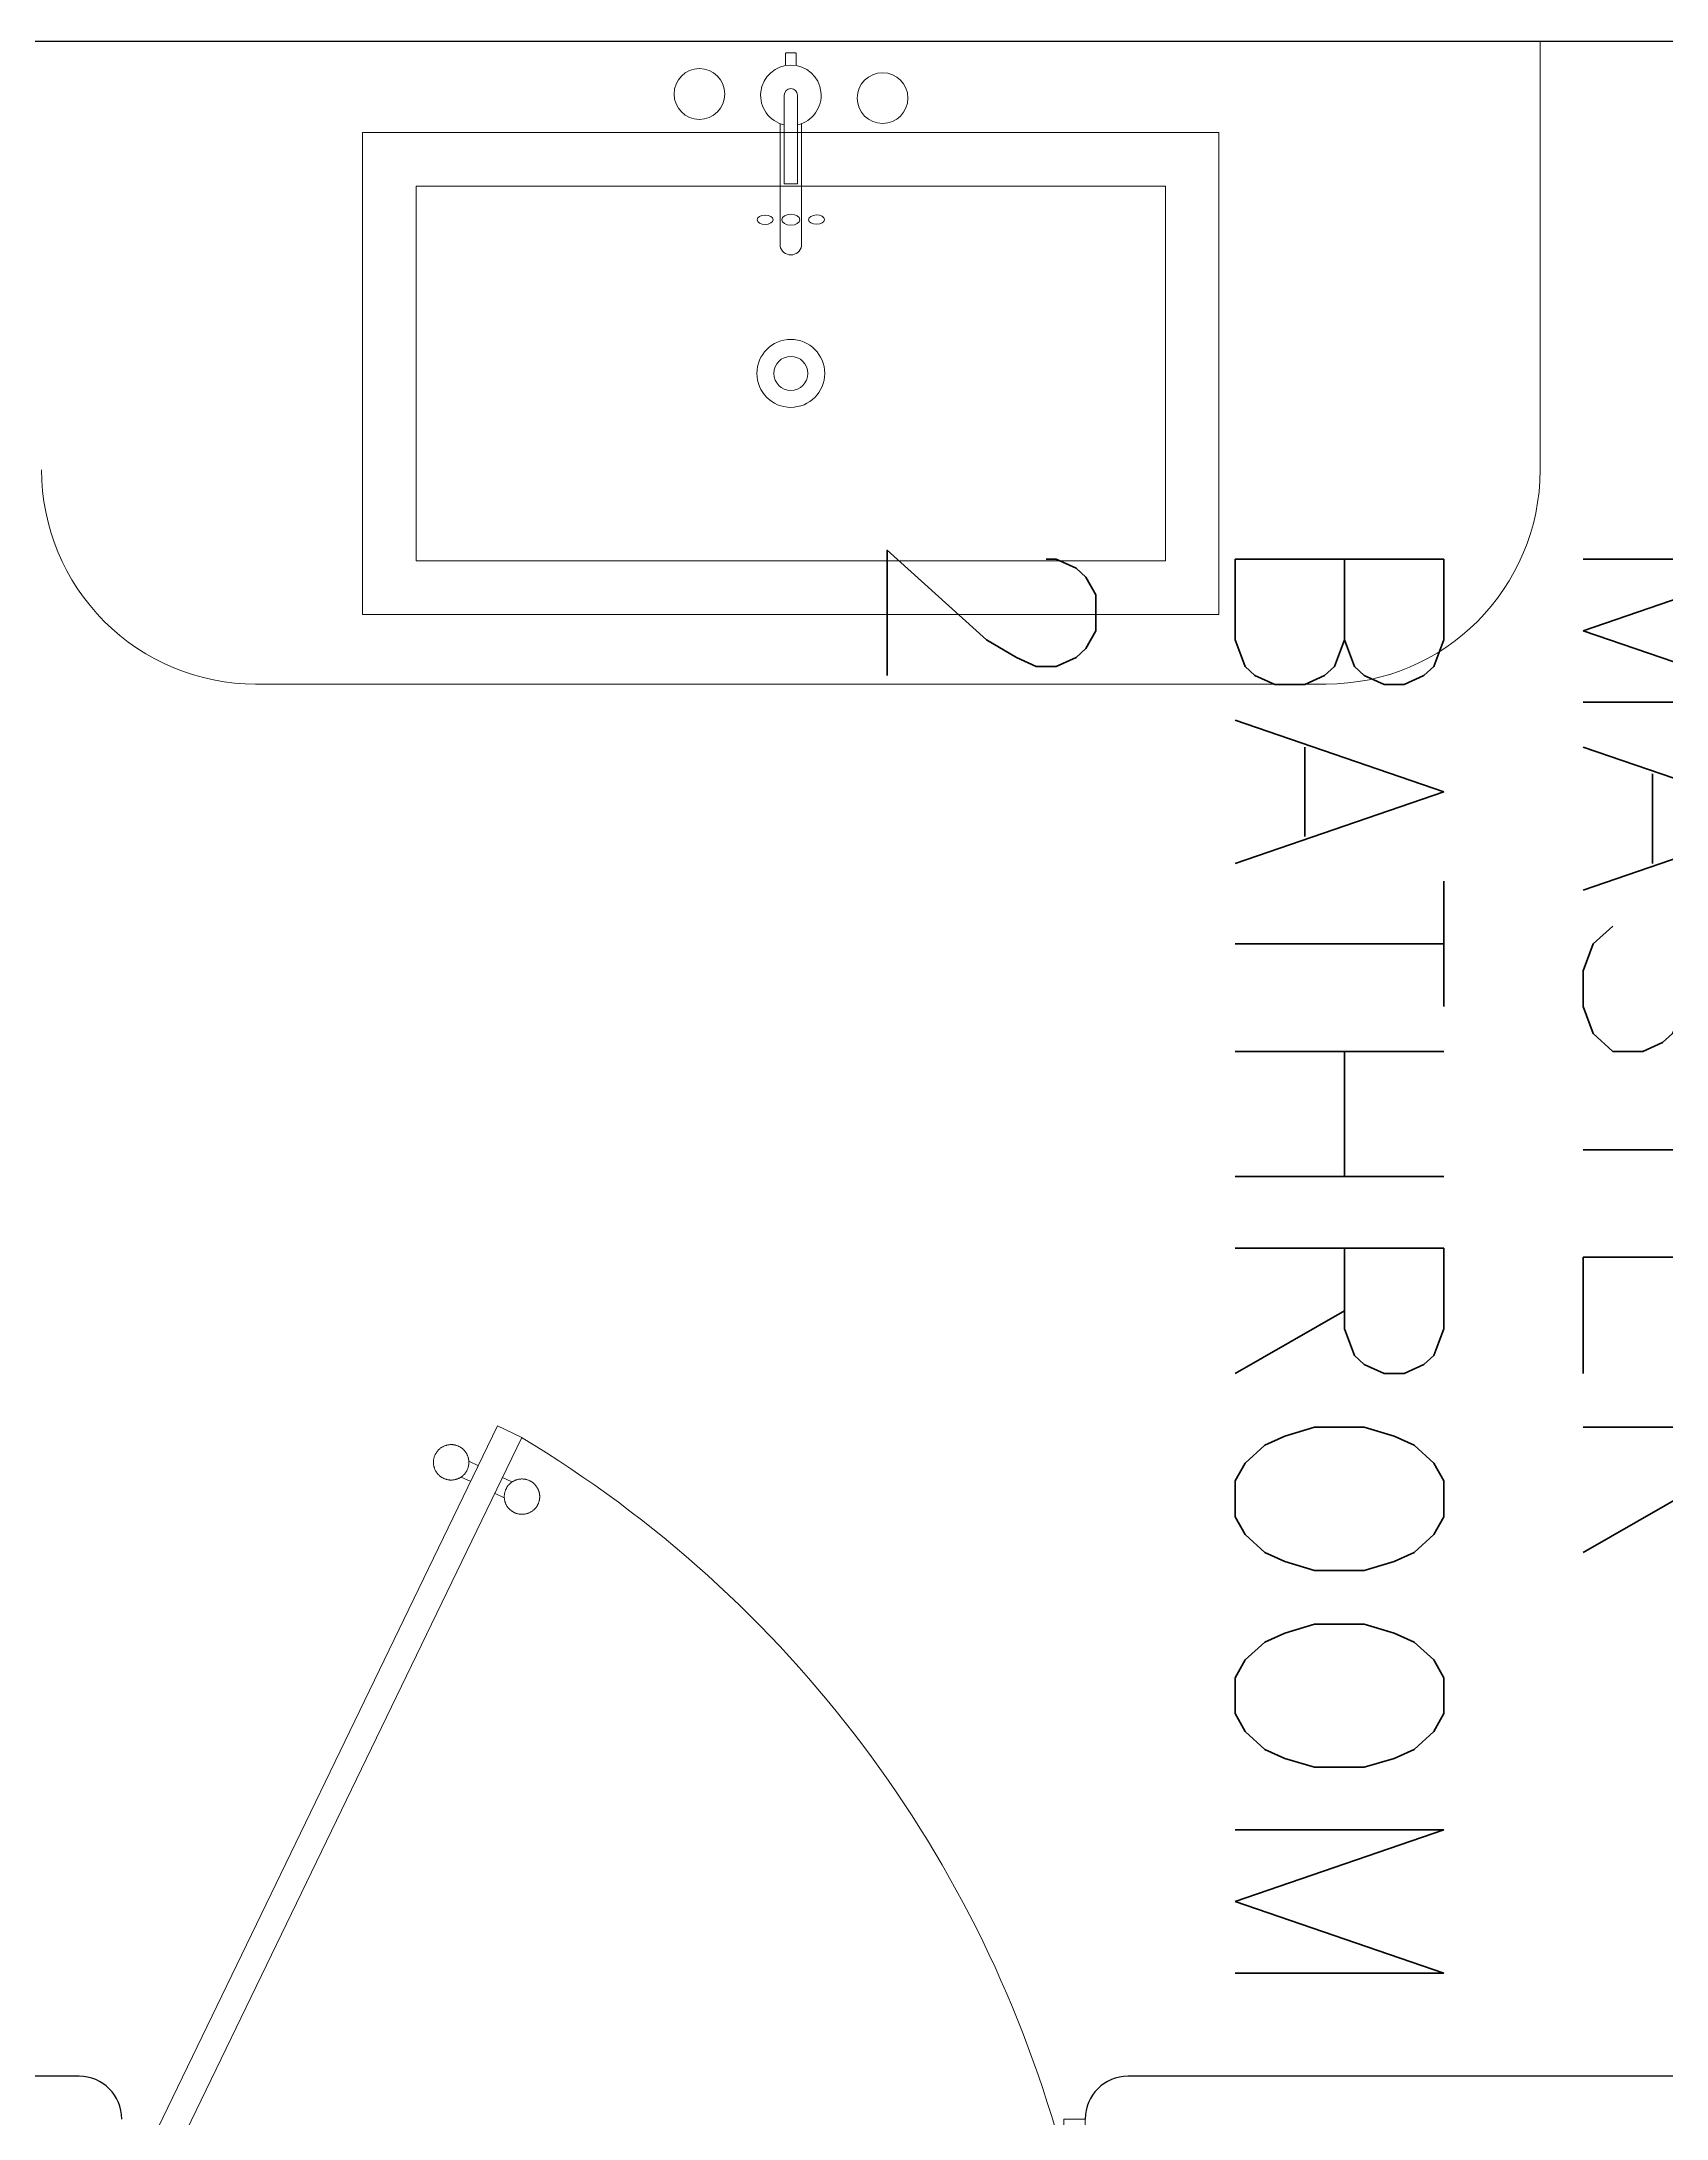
# Model space of a CAD drawing. Header units: metres. Extents: x -44 to 358, y -286 to 66.
# Drawn here: x -9.422 to -7.904, y -273.331 to -271.391 of the extents above; entities that cross this region are included whole.
import ezdxf

# ---------------------------------------------------------------- set-up
doc = ezdxf.new("R2010")
doc.units = ezdxf.units.M
doc.header["$LTSCALE"] = 0.3
doc.layers.add('1', color=1, linetype='Continuous')
doc.layers.add('TEXTOS', color=4, linetype='Continuous')
for name, color, linetype, lineweight in [('A-DOOR', 7, 'Continuous', 5), ('A-WALL', 7, 'Continuous', 30), ('baños', 141, 'Continuous', 0), ('Columnas', 7, 'Continuous', 18)]:
    doc.layers.add(name, color=color, linetype=linetype, lineweight=lineweight)

# ---------------------------------------------------------------- blocks, each defined once
blk = doc.blocks.new('P90')
at = {"layer": 'A-DOOR'}
for p, q in [((-0.0476, -0.8576), (0.6364, -0.5264)), ((0.5843, -0.5517), (0.58, -0.5427)), ((0.5992, -0.5445), (0.5949, -0.5355)), ((0.6473, -0.5489), (0.6364, -0.5264)), ((-0.0368, -0.88), (0.6473, -0.5489)), ((0.5952, -0.5741), (0.5995, -0.5831)), ((0.6101, -0.5669), (0.6144, -0.5759)), ((-0.0368, -0.88), (-0.0476, -0.8576))]:
    blk.add_line(p, q, dxfattribs=at)
for points in [[(-0.06, -0.02), (-0.06, -0.05), (-0.12, -0.05), (-0.12, 0), (0, 0), (0, -0.02)], [(-0.0668, -0.88), (-0.0668, -0.85), (-0.1268, -0.85), (-0.1268, -0.9), (-0.0068, -0.9), (-0.0068, -0.88)]]:
    blk.add_lwpolyline(points, close=True, dxfattribs=at)
blk.add_arc((-0.3259, -1.105), 1.1228, 31.0139, 75.0797, dxfattribs=at)
for points in [[(0.5812, -0.5096), (0.5857, -0.5096), (0.5933, -0.5141), (0.5977, -0.5218), (0.5977, -0.5306), (0.5933, -0.5383), (0.5856, -0.5427), (0.5767, -0.5427), (0.5691, -0.5383), (0.5647, -0.5306), (0.5647, -0.5217), (0.5691, -0.514), (0.5768, -0.5096), (0.5812, -0.5096)], [(0.6133, -0.5758), (0.6177, -0.5758), (0.6254, -0.5803), (0.6298, -0.5879), (0.6298, -0.5968), (0.6253, -0.6045), (0.6176, -0.6089), (0.6088, -0.6089), (0.6011, -0.6044), (0.5967, -0.5967), (0.5967, -0.5879), (0.6011, -0.5802), (0.6088, -0.5758), (0.6133, -0.5758)]]:
    blk.add_open_spline(points, degree=2, dxfattribs=at)
blk = doc.blocks.new('A$C8d867532')
at = {"layer": 'baños', "linetype": 'Continuous'}
blk.add_line((0.0395, 0.4062, 0), (0.1223, 0.4062, 0.0004), dxfattribs=at)
at = {"layer": 'baños'}
for points in [[(0.0743, 0.8), (0.5243, 0.8), (0.5243, 0), (0.0743, 0)], [(0.1243, 0.75), (0.4743, 0.75), (0.4743, 0.05), (0.1243, 0.05)]]:
    blk.add_lwpolyline(points, close=True, dxfattribs=at)
at = {"layer": 'baños', "linetype": 'Continuous'}
blk.add_lwpolyline([(0.0672, 0.3939, -9.082434), (0.0672, 0.4062)], format="xyb", dxfattribs=at)
at = {"layer": 'baños', "linetype": 'Continuous', "elevation": 0}
for points in [[(0.0661, 0.4101), (0.1804, 0.4101, -0.363105), (0.1887, 0.4, -0.363105), (0.1804, 0.39), (0.0661, 0.39)], [(0.0333, 0.4, -0.385153), (0.0395, 0.4062), (0.0395, 0.4062)], [(0.0333, 0.4, 0.385153), (0.0395, 0.3939), (0.0395, 0.3939)]]:
    blk.add_lwpolyline(points, format="xyb", dxfattribs=at)
at = {"layer": 'baños', "linetype": 'Continuous'}
for points, elevation in [([(0.0114, 0.405), (0.0005, 0.405), (0, 0.4043), (0, 0.3957)], 0), ([(0, 0.3957), (0.0005, 0.395), (0.0114, 0.395)], 0), ([(0.1223, 0.4062), (0.1223, 0.3939)], 0.0004)]:
    blk.add_lwpolyline(points, dxfattribs=dict(at, elevation=elevation))
at = {"layer": 'baños', "linetype": 'Continuous', "extrusion": (1.31781e-06, -1, -8.43443e-26), "elevation": -0.3939}
blk.add_lwpolyline([(0.1223, 0.0004), (0.0395, 0)], close=True, dxfattribs=at)
at = {"layer": 'baños', "linetype": 'Continuous'}
for centre, radius in [((0.0422, 0.4857), 0.0237), ((0.2993, 0.4), 0.0317), ((0.2993, 0.4), 0.0159), ((0.0384, 0.3146), 0.0237)]:
    blk.add_circle(centre, radius, dxfattribs=at)
at = {"layer": 'baños', "linetype": 'Continuous', "extrusion": (3.61622e-27, 8.43443e-26, -1)}
for centre, major_axis, ratio in [((0.1557, 0.424), (0.00005, -0.0075), 0.581577), ((0.1558, 0.4), (0, -0.0085), 0.599546), ((0.1558, 0.376), (0.00005, -0.0075), 0.581577)]:
    blk.add_ellipse(centre, major_axis=major_axis, ratio=ratio, dxfattribs=at)
at = {"layer": 'baños', "linetype": 'Continuous', "flags": 8}
for tag, p in [('TRADENAME', (0.1887, 0.4, 0)), ('MODELNUMBER', (0.1887, 0.4, 0)), ('MATERIAL', (0.1888, 0.4, 0)), ('PRODUCT', (0.1888, 0.4, 0))]:
    blk.add_attdef(tag, p, '', height=0.0000254, rotation=270.0001, dxfattribs=at)
at = {"layer": 'baños', "linetype": 'Continuous'}
for tag, p in [('MATERIAL', (0.299, 0.3999)), ('PRODUCT', (0.299, 0.3999)), ('TRADENAME', (0.2991, 0.3999)), ('MODELNUMBER', (0.2991, 0.3999))]:
    blk.add_attdef(tag, p, '', height=0.0000254, rotation=90.0001, dxfattribs=at)
blk = doc.blocks.new('A$C6528a993')
at = {"layer": 'A-WALL'}
for p, q in [((24.3, 4.5101), (24.3, 2.2151)), ((22.4, 3.451), (22.4, 0.9401)), ((24.3, 1.2351), (24.3, 0.9401))]:
    blk.add_line(p, q, dxfattribs=at)
for centre, start, end in [((24.34, 2.2151), 180, 270), ((24.34, 1.2351), 90, 180)]:
    blk.add_arc(centre, 0.04, start, end, dxfattribs=at)
at = {"layer": 'baños'}
for p, q in [((22.8, 2.6001), (22.4, 2.6001)), ((23, 2.4001), (23, 1.4001))]:
    blk.add_line(p, q, dxfattribs=at)
for centre, start, end in [((22.8, 2.4001), 0, 90), ((22.8, 1.4001), 270, 0)]:
    blk.add_arc(centre, 0.2, start, end, dxfattribs=at)
at = {"layer": '1', "color": 1}
ref = blk.add_blockref('A$C8d867532', (22.4106, 1.5001), dxfattribs=at)
ref.add_attrib('MATERIAL', 'VITREOUS CHINA', (22.7095, 1.9002), dxfattribs={"layer": 'baños', "linetype": 'Continuous', "height": 0.0000254, "rotation": 270.0001})
ref.add_attrib('PRODUCT', 'BATHROOM SINK', (22.7096, 1.9002), dxfattribs={"layer": 'baños', "linetype": 'Continuous', "height": 0.0000254, "rotation": 270.0001})
ref.add_attrib('TRADENAME', 'VOX', (22.7096, 1.9), dxfattribs={"layer": 'baños', "linetype": 'Continuous', "height": 0.0000254, "rotation": 270.0001})
ref.add_attrib('MODELNUMBER', 'K-5373', (22.7097, 1.9001), dxfattribs={"layer": 'baños', "linetype": 'Continuous', "height": 0.0000254, "rotation": 270.0001})
ref.add_attrib('MATERIAL', 'BRASS', (22.5994, 1.9, 0), dxfattribs={"layer": 'baños', "linetype": 'Continuous', "height": 0.0000254, "rotation": 90.0001})
ref.add_attrib('PRODUCT', 'FAUCETS', (22.5993, 1.9, 0), dxfattribs={"layer": 'baños', "linetype": 'Continuous', "height": 0.0000254, "rotation": 90.0001})
ref.add_attrib('TRADENAME', 'PURIST', (22.5993, 1.9, 0), dxfattribs={"layer": 'baños', "linetype": 'Continuous', "height": 0.0000254, "rotation": 90.0001})
ref.add_attrib('MODELNUMBER', 'K-14404-4A', (22.5993, 1.8999, 0), dxfattribs={"layer": 'baños', "linetype": 'Continuous', "height": 0.0000254, "rotation": 90.0001})
at = {"layer": 'A-DOOR', "xscale": -1}
blk.add_blockref('P90', (24.34, 2.1751), dxfattribs=at)
at = {"layer": 'baños', "linetype": 'Continuous', "flags": 8}
for tag, p in [('MODELNUMBER', (17.4854, 20.4812, 0)), ('TRADENAME', (17.4854, 20.4811, 0)), ('MATERIAL', (17.4854, 20.4811, 0)), ('PRODUCT', (17.4854, 20.4811, 0)), ('MODELNUMBER', (18.6601, 20.4812, 0)), ('MATERIAL', (18.6601, 20.4811, 0)), ('PRODUCT', (18.6601, 20.4811, 0)), ('TRADENAME', (18.6601, 20.4811, 0))]:
    blk.add_attdef(tag, p, '', height=0.0000254, rotation=180.0001, dxfattribs=at)
at = {"layer": 'TEXTOS', "insert": (22.8499, 1.9901), "char_height": 0.195, "width": 1.854973, "attachment_point": 7}
blk.add_mtext('{\\Fromans|c0;MASTER BATHROOM\\P2}', dxfattribs=at)

msp = doc.modelspace()

# ---------------------------------------------------------------- block references
at = {"layer": 'Columnas', "ltscale": 0.2, "rotation": 270}
msp.add_blockref('A$C6528a993', (-10.6218239, -248.9911924), dxfattribs=at)

doc.saveas('drawing.dxf')
